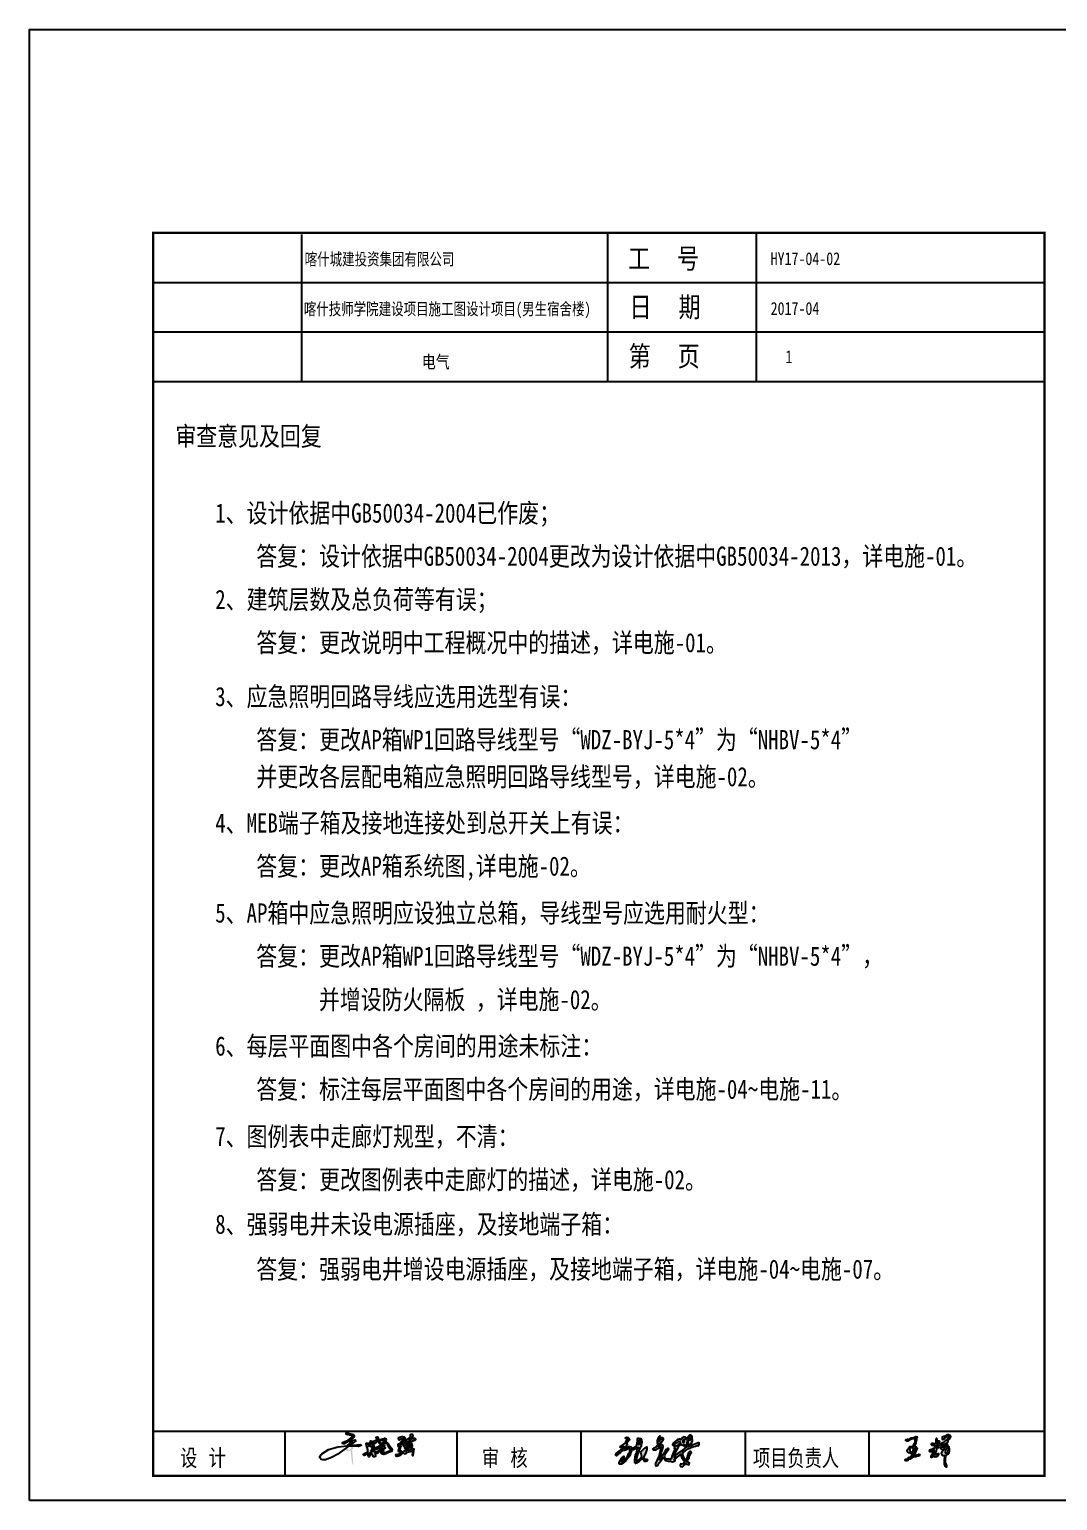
# Model space of a CAD drawing. Extents: x 552102 to 973302, y -80747 to 40012826.
# Drawn here: x 923858 to 948300, y 140340 to 175304 of the extents above; entities that cross this region are included whole.
import ezdxf

# ---------------------------------------------------------------- set-up
doc = ezdxf.new("R2010")
doc.units = 0
doc.header["$LTSCALE"] = 1000
doc.header["$MEASUREMENT"] = 0
for name, color, linetype in [('PUB_TITLE', 7, 'Continuous'), ('SIG_TEXT', 7, 'Continuous'), ('TK', 126, 'Continuous')]:
    doc.layers.add(name, color=color, linetype=linetype)
doc.styles.add('-宋体', font='', dxfattribs={"width": 0.8})
doc.styles.add('宋体-TK', font='', dxfattribs={"width": 0.8})
doc.styles.get('-宋体').set_extended_font_data('SimSun')
doc.styles.get('宋体-TK').set_extended_font_data('SimSun')

msp = doc.modelspace()

# ---------------------------------------------------------------- hatches: boundary and pattern name
h = msp.add_hatch(color=6)
h.paths.add_polyline_path([(931532, 141531), (931527, 141532), (931532, 141564), (931541, 141563), (931553, 141575), (931555, 141590), (931535, 141617), (931510, 141620), (931501, 141613), (931495, 141585), (931500, 141583), (931497, 141560), (931467, 141550), (931415, 141557), (931415, 141562), (931392, 141566), (931377, 141557), (931373, 141546), (931385, 141529), (931432, 141512), (931459, 141511), (931470, 141531), (931501, 141523), (931496, 141489), (931524, 141256), (931550, 141175), (931557, 141215)])
h.paths.add_polyline_path([(931439, 141627), (931602, 141637), (931684, 141626), (931741, 141648), (931744, 141656), (931727, 141670), (931471, 141649), (931474, 141658), (931616, 141761), (931600, 141782), (931471, 141765), (931472, 141776), (931576, 141856), (931580, 141884), (931560, 141912), (931436, 141939), (931412, 141958), (931396, 141960), (931395, 141951), (931390, 141952), (931385, 141915), (931394, 141913), (931392, 141908), (931426, 141903), (931427, 141908), (931470, 141901), (931470, 141897), (931539, 141877), (931536, 141858), (931432, 141777), (931314, 141732), (931302, 141718), (931304, 141700), (931323, 141692), (931337, 141689), (931439, 141743), (931475, 141738), (931526, 141753), (931534, 141747), (931412, 141645), (931194, 141618), (931136, 141603), (930967, 141551), (930807, 141450), (930790, 141432), (930765, 141398), (930762, 141361), (930790, 141313), (930830, 141307), (930896, 141310), (931036, 141360), (931190, 141445)])
h.paths.add_polyline_path([(931222, 141504), (931168, 141464), (931135, 141440), (931124, 141436), (931104, 141425), (931097, 141420), (931077, 141409), (931066, 141401), (931030, 141387), (930983, 141370), (930953, 141360), (930923, 141350), (930902, 141343), (930843, 141337), (930799, 141339), (930796, 141349), (930796, 141379), (930802, 141387), (930836, 141425), (930879, 141459), (930916, 141481), (930933, 141493), (930944, 141496), (930971, 141512), (930980, 141516), (931012, 141534), (931023, 141538), (931064, 141551), (931084, 141558), (931138, 141568), (931204, 141583), (931264, 141599), (931314, 141605), (931379, 141615), (931369, 141607), (931363, 141598), (931341, 141582), (931330, 141579), (931319, 141571), (931270, 141535), (931259, 141533)], flags=16)
h.paths.add_polyline_path([(932062, 141538), (932035, 141683), (932010, 141744), (932003, 141754), (931972, 141760), (931924, 141667), (931916, 141660), (931901, 141703), (931872, 141706), (931865, 141678), (931903, 141547), (931900, 141495), (931794, 141444), (931793, 141441), (931802, 141424), (931819, 141411), (931899, 141457), (931913, 141456), (931912, 141418), (931922, 141382), (931945, 141378), (931949, 141410), (931933, 141461), (931966, 141476), (931980, 141474), (932038, 141383), (932061, 141381), (932082, 141388), (932086, 141415)])
h.paths.add_polyline_path([(931941, 141538), (931923, 141583), (931925, 141599), (931930, 141597), (931936, 141611), (931965, 141606), (931972, 141591), (931969, 141569), (931973, 141567), (931972, 141553), (931960, 141536)], flags=0)
h.paths.add_polyline_path([(931979, 141503), (931981, 141517), (931986, 141516), (931988, 141531), (931992, 141530), (931994, 141540), (931999, 141539), (932006, 141591), (931995, 141611), (931964, 141631), (931945, 141633), (931944, 141629), (931925, 141632), (931927, 141641), (931931, 141641), (931966, 141679), (931971, 141711), (931976, 141711), (931982, 141725), (931988, 141724), (932031, 141559), (932032, 141534), (932037, 141534), (932032, 141504), (932009, 141508), (931995, 141506), (931987, 141498), (931983, 141498), (931983, 141502)], flags=16)
h.paths.add_polyline_path([(932314, 141603), (932291, 141626), (932284, 141627), (932286, 141644), (932290, 141644), (932303, 141662), (932309, 141700), (932313, 141699), (932317, 141726), (932327, 141726), (932332, 141730), (932336, 141755), (932332, 141759), (932312, 141762), (932303, 141759), (932292, 141752), (932286, 141743), (932270, 141730), (932245, 141700), (932239, 141691), (932229, 141692), (932230, 141697), (932214, 141714), (932184, 141742), (932173, 141759), (932173, 141763), (932185, 141761), (932210, 141768), (932249, 141771), (932285, 141776), (932321, 141780), (932335, 141786), (932337, 141798), (932334, 141808), (932331, 141817), (932306, 141821), (932286, 141809), (932271, 141806), (932252, 141805), (932227, 141799), (932201, 141793), (932177, 141787), (932175, 141783), (932156, 141786), (932152, 141790), (932156, 141814), (932140, 141846), (932122, 141849), (932122, 141853), (932108, 141855), (932103, 141851), (932101, 141843), (932104, 141832), (932108, 141820), (932115, 141806), (932128, 141794), (932126, 141780), (932119, 141781), (932096, 141775), (932056, 141761), (932043, 141745), (932041, 141731), (932044, 141721), (932056, 141707), (932080, 141694), (932096, 141701), (932105, 141737), (932131, 141746), (932131, 141750), (932141, 141749), (932141, 141744), (932158, 141724), (932165, 141716), (932189, 141688), (932210, 141681), (932209, 141672), (932203, 141673), (932193, 141661), (932180, 141646), (932164, 141635), (932146, 141622), (932120, 141609), (932101, 141607), (932084, 141595), (932081, 141586), (932085, 141574), (932095, 141558), (932111, 141553), (932123, 141559), (932134, 141571), (932146, 141585), (932161, 141592), (932185, 141598), (932218, 141603), (932219, 141606), (932235, 141604), (932234, 141594), (932231, 141595), (932223, 141587), (932181, 141555), (932174, 141545), (932137, 141517), (932107, 141499), (932102, 141491), (932099, 141474), (932107, 141468), (932127, 141461), (932140, 141464), (932147, 141471), (932155, 141481), (932158, 141499), (932169, 141503), (932195, 141524), (932221, 141548), (932234, 141562), (932247, 141577), (932256, 141577), (932257, 141582), (932266, 141580), (932264, 141568), (932260, 141567), (932253, 141554), (932245, 141535), (932239, 141522), (932232, 141509), (932223, 141492), (932221, 141477), (932227, 141456), (932244, 141443), (932282, 141437), (932334, 141453), (932396, 141479), (932438, 141496), (932471, 141510), (932478, 141559), (932475, 141564), (932471, 141572), (932467, 141585), (932422, 141638), (932418, 141650), (932393, 141683), (932391, 141692), (932374, 141715), (932359, 141716), (932362, 141698), (932375, 141662), (932394, 141625), (932418, 141583), (932441, 141550), (932439, 141531), (932435, 141531), (932429, 141529), (932419, 141524), (932404, 141518), (932372, 141508), (932337, 141493), (932295, 141480), (932271, 141479), (932268, 141475), (932258, 141476), (932253, 141483), (932256, 141499), (932266, 141509), (932286, 141578), (932310, 141575), (932316, 141592), (932312, 141594)])
h.paths.add_polyline_path([(932241, 141627), (932223, 141621), (932209, 141624), (932210, 141627), (932207, 141630), (932208, 141636), (932202, 141638), (932204, 141642), (932208, 141641), (932209, 141645), (932215, 141649), (932216, 141654), (932220, 141657), (932234, 141667), (932252, 141680), (932260, 141682), (932275, 141695), (932288, 141693), (932286, 141685), (932282, 141684), (932280, 141671), (932275, 141670), (932247, 141649)], flags=16)
h.paths.add_polyline_path([(932680, 141587), (932689, 141616), (932692, 141634), (932681, 141660), (932677, 141663), (932678, 141673), (932686, 141675), (932728, 141720), (932748, 141754), (932765, 141773), (932789, 141799), (932795, 141808), (932797, 141821), (932777, 141847), (932733, 141854), (932714, 141853), (932685, 141847), (932673, 141843), (932659, 141841), (932649, 141838), (932639, 141834), (932634, 141831), (932627, 141827), (932625, 141812), (932629, 141802), (932633, 141796), (932636, 141787), (932647, 141785), (932666, 141792), (932686, 141798), (932706, 141806), (932721, 141808), (932731, 141811), (932746, 141813), (932748, 141817), (932752, 141816), (932753, 141814), (932756, 141808), (932746, 141800), (932738, 141786), (932726, 141772), (932715, 141760), (932703, 141748), (932691, 141729), (932673, 141708), (932661, 141691), (932651, 141683), (932636, 141680), (932619, 141669), (932615, 141640), (932627, 141629), (932636, 141628), (932644, 141631), (932658, 141638), (932660, 141643), (932669, 141641), (932663, 141609), (932650, 141592), (932636, 141559), (932630, 141545), (932624, 141537), (932622, 141528), (932625, 141518), (932638, 141506), (932661, 141493), (932678, 141486), (932683, 141482), (932688, 141479), (932686, 141470), (932681, 141471), (932666, 141459), (932660, 141451), (932649, 141446), (932634, 141439), (932618, 141432), (932608, 141428), (932607, 141424), (932578, 141429), (932579, 141433), (932565, 141435), (932562, 141416), (932570, 141406), (932589, 141393), (932599, 141392), (932628, 141402), (932654, 141412), (932685, 141428), (932706, 141444), (932724, 141460), (932728, 141488), (932703, 141511), (932669, 141516), (932669, 141521), (932661, 141532), (932657, 141532), (932658, 141537), (932662, 141536)])
h.paths.add_polyline_path([(932951, 141519), (932965, 141521), (932968, 141523), (932975, 141523), (932959, 141426), (932965, 141423), (932964, 141415), (932967, 141411), (932970, 141407), (932974, 141408), (932977, 141411), (932980, 141412), (932994, 141508), (933000, 141511), (933007, 141558), (933002, 141561), (933002, 141564), (932973, 141569), (932971, 141568), (932963, 141565), (932953, 141561), (932935, 141555), (932924, 141549), (932915, 141547), (932907, 141545), (932900, 141540), (932892, 141537), (932888, 141533), (932868, 141536), (932867, 141541), (932866, 141543), (932868, 141552), (932874, 141578), (932879, 141581), (932884, 141600), (932896, 141603), (932911, 141605), (932921, 141608), (932924, 141611), (932926, 141608), (932929, 141604), (932933, 141598), (932941, 141595), (932940, 141591), (932948, 141591), (932952, 141595), (932957, 141599), (932960, 141600), (932962, 141620), (932958, 141620), (932964, 141670), (932960, 141680), (932955, 141685), (932949, 141688), (932947, 141692), (932924, 141695), (932922, 141692), (932911, 141694), (932909, 141698), (932905, 141700), (932906, 141704), (932903, 141705), (932904, 141717), (932907, 141717), (932909, 141722), (932914, 141721), (932915, 141731), (932919, 141730), (932930, 141734), (932941, 141743), (932951, 141750), (932963, 141753), (932967, 141758), (932977, 141761), (932992, 141768), (933012, 141775), (933025, 141778), (933033, 141787), (933037, 141794), (933042, 141793), (933043, 141801), (933036, 141805), (933030, 141809), (933025, 141815), (932999, 141816), (932990, 141812), (932975, 141809), (932963, 141805), (932945, 141799), (932934, 141795), (932919, 141794), (932917, 141789), (932891, 141793), (932893, 141804), (932899, 141806), (932910, 141817), (932922, 141821), (932933, 141830), (932944, 141837), (932955, 141845), (932966, 141853), (932972, 141856), (932977, 141887), (932973, 141891), (932969, 141902), (932960, 141908), (932935, 141911), (932926, 141909), (932921, 141905), (932916, 141901), (932909, 141900), (932909, 141891), (932912, 141880), (932916, 141879), (932913, 141862), (932909, 141861), (932904, 141853), (932892, 141841), (932875, 141824), (932863, 141810), (932851, 141803), (932836, 141790), (932830, 141782), (932820, 141778), (932803, 141766), (932797, 141758), (932782, 141751), (932762, 141744), (932755, 141740), (932751, 141726), (932748, 141725), (932746, 141716), (932760, 141713), (932762, 141709), (932775, 141707), (932789, 141709), (932801, 141715), (932824, 141734), (932832, 141733), (932843, 141742), (932853, 141746), (932866, 141753), (932885, 141758), (932901, 141763), (932902, 141767), (932914, 141765), (932913, 141751), (932908, 141751), (932903, 141747), (932886, 141740), (932870, 141729), (932845, 141717), (932818, 141702), (932803, 141690), (932790, 141687), (932779, 141683), (932764, 141685), (932753, 141683), (932741, 141685), (932736, 141680), (932735, 141666), (932739, 141659), (932745, 141650), (932762, 141642), (932768, 141631), (932770, 141616), (932773, 141608), (932777, 141591), (932779, 141581), (932783, 141577), (932789, 141570), (932807, 141563), (932822, 141562), (932836, 141564), (932841, 141567), (932844, 141566), (932842, 141551), (932841, 141550), (932832, 141531), (932821, 141527), (932808, 141525), (932793, 141523), (932782, 141519), (932771, 141516), (932761, 141512), (932757, 141509), (932749, 141503), (932745, 141501), (932743, 141491), (932746, 141488), (932745, 141477), (932755, 141470), (932763, 141464), (932775, 141460), (932776, 141458), (932791, 141454), (932796, 141458), (932805, 141456), (932816, 141461), (932823, 141477), (932831, 141491), (932836, 141492), (932850, 141494), (932865, 141497), (932877, 141501), (932891, 141503), (932906, 141505), (932915, 141508), (932926, 141512), (932942, 141515)])
h.paths.add_polyline_path([(932854, 141591), (932846, 141592), (932845, 141587), (932822, 141591), (932822, 141594), (932818, 141595), (932819, 141610), (932827, 141609), (932828, 141614), (932852, 141610), (932851, 141605), (932857, 141606)], flags=16)
h.paths.add_polyline_path([(932856, 141624), (932836, 141627), (932836, 141631), (932823, 141633), (932821, 141637), (932822, 141640), (932819, 141641), (932820, 141649), (932826, 141648), (932826, 141652), (932839, 141650), (932839, 141645), (932848, 141644), (932847, 141640), (932856, 141639), (932858, 141633), (932861, 141633), (932860, 141630), (932860, 141628), (932856, 141628)], flags=16)
h.paths.add_polyline_path([(932882, 141635), (932877, 141636), (932876, 141640), (932873, 141641), (932873, 141646), (932868, 141647), (932869, 141655), (932874, 141656), (932875, 141659), (932884, 141658), (932886, 141663), (932904, 141660), (932905, 141664), (932924, 141662), (932925, 141666), (932933, 141664), (932931, 141651), (932935, 141650), (932934, 141642), (932930, 141642), (932929, 141638), (932924, 141638), (932923, 141634), (932881, 141639)], flags=16)
h.paths.add_polyline_path([(932837, 141671), (932828, 141672), (932826, 141667), (932817, 141669), (932816, 141664), (932812, 141665), (932811, 141660), (932807, 141661), (932805, 141656), (932797, 141657), (932795, 141652), (932787, 141653), (932787, 141658), (932792, 141658), (932794, 141667), (932803, 141666), (932803, 141670), (932809, 141670), (932809, 141675), (932814, 141674), (932815, 141678), (932819, 141678), (932820, 141682), (932829, 141681), (932830, 141685), (932840, 141684), (932841, 141688), (932845, 141688), (932845, 141692), (932857, 141692), (932856, 141695), (932866, 141695), (932868, 141699), (932879, 141696), (932879, 141692), (932889, 141691), (932887, 141687), (932879, 141689), (932877, 141685), (932868, 141685), (932867, 141681), (932858, 141682), (932857, 141678), (932848, 141679), (932847, 141674), (932838, 141675)], flags=16)
at = {"layer": 'SIG_TEXT', "lineweight": 25}
h = msp.add_hatch(color=1, dxfattribs=at)
h.paths.add_polyline_path([(938126, 141577), (938135, 141568), (938135, 141556), (938133, 141526), (938128, 141499), (938105, 141469), (938093, 141428), (938075, 141395), (938057, 141375), (938013, 141323), (937980, 141279), (937938, 141250), (937927, 141266), (937940, 141294), (937972, 141347), (937995, 141385), (937988, 141395), (937977, 141388), (937955, 141375), (937937, 141351), (937916, 141318), (937899, 141290), (937885, 141260), (937877, 141235), (937879, 141213), (937887, 141203), (937912, 141202), (937936, 141203), (937969, 141228), (937999, 141243), (938028, 141276), (938053, 141318), (938074, 141338), (938100, 141365), (938123, 141398), (938139, 141439), (938156, 141481), (938171, 141518), (938169, 141585), (938161, 141617), (938135, 141628), (938107, 141622), (938086, 141607), (938051, 141593), (938014, 141576), (938006, 141581), (938014, 141594), (938028, 141615), (938052, 141642), (938068, 141663), (938068, 141679), (938051, 141681), (938051, 141690), (938061, 141709), (938078, 141731), (938090, 141743), (938114, 141775), (938124, 141799), (938108, 141821), (938089, 141837), (938061, 141844), (938037, 141839), (938031, 141819), (938043, 141805), (938055, 141804), (938067, 141803), (938077, 141797), (938080, 141786), (938070, 141777), (938061, 141772), (938052, 141764), (938035, 141735), (938012, 141704), (937986, 141681), (937930, 141643), (937908, 141637), (937901, 141616), (937910, 141600), (937935, 141598), (937961, 141613), (937981, 141621), (937991, 141619), (937972, 141602), (937950, 141565), (937916, 141551), (937888, 141523), (937845, 141493), (937810, 141460), (937791, 141439), (937796, 141417), (937815, 141405), (937822, 141418), (937845, 141425), (937863, 141447), (937904, 141478), (937945, 141513), (937978, 141530), (938004, 141534), (938043, 141548), (938082, 141568), (938108, 141577)])
h.paths.add_polyline_path([(938334, 141598), (938325, 141586), (938308, 141553), (938294, 141492), (938266, 141429), (938255, 141369), (938250, 141305), (938254, 141243), (938265, 141221), (938305, 141238), (938351, 141267), (938406, 141328), (938424, 141347), (938433, 141344), (938448, 141318), (938478, 141272), (938511, 141267), (938539, 141279), (938550, 141313), (938539, 141326), (938505, 141316), (938472, 141338), (938466, 141389), (938503, 141457), (938537, 141555), (938534, 141615), (938483, 141589), (938445, 141554), (938390, 141502), (938398, 141451), (938417, 141388), (938360, 141326), (938320, 141288), (938294, 141266), (938288, 141292), (938290, 141339), (938309, 141408), (938338, 141496), (938355, 141553), (938379, 141593), (938402, 141629), (938403, 141650), (938392, 141669), (938405, 141677), (938416, 141733), (938408, 141787), (938395, 141816), (938369, 141819), (938345, 141826), (938325, 141822), (938315, 141806), (938312, 141764), (938304, 141705), (938292, 141636), (938188, 141572), (938188, 141556), (938216, 141544), (938246, 141565), (938285, 141590), (938299, 141581), (938315, 141594)])
h.paths.add_polyline_path([(938352, 141675), (938338, 141678), (938337, 141710), (938350, 141763), (938358, 141794), (938369, 141801), (938375, 141791), (938370, 141774), (938375, 141762), (938382, 141741), (938371, 141715)], flags=16)
h = msp.add_hatch(color=1, dxfattribs=at)
h.paths.add_polyline_path([(939615, 141833), (939610, 141872), (939586, 141888), (939554, 141901), (939517, 141863), (939502, 141828), (939476, 141821), (939465, 141799), (939465, 141819), (939452, 141844), (939438, 141851), (939409, 141852), (939386, 141837), (939367, 141813), (939347, 141782), (939328, 141803), (939298, 141803), (939264, 141789), (939206, 141743), (939162, 141703), (939149, 141663), (939172, 141638), (939196, 141643), (939197, 141671), (939220, 141701), (939271, 141730), (939300, 141755), (939322, 141746), (939332, 141720), (939294, 141681), (939249, 141644), (939195, 141613), (939187, 141577), (939213, 141575), (939209, 141557), (939160, 141473), (939134, 141410), (939111, 141329), (939100, 141317), (939087, 141322), (939074, 141323), (939062, 141321), (939014, 141328), (938971, 141357), (938954, 141391), (938963, 141418), (938980, 141460), (939012, 141496), (939044, 141534), (939056, 141558), (939052, 141580), (939026, 141579), (938997, 141550), (938958, 141493), (938921, 141437), (938905, 141427), (938895, 141394), (938869, 141350), (938839, 141315), (938836, 141342), (938852, 141371), (938870, 141425), (938883, 141489), (938905, 141554), (938920, 141616), (938917, 141658), (938890, 141672), (938837, 141641), (938816, 141621), (938811, 141644), (938840, 141681), (938884, 141731), (938928, 141798), (938934, 141817), (938918, 141831), (938893, 141831), (938868, 141795), (938840, 141756), (938826, 141734), (938828, 141770), (938852, 141815), (938855, 141836), (938864, 141850), (938863, 141863), (938843, 141876), (938810, 141849), (938783, 141767), (938783, 141707), (938800, 141688), (938820, 141688), (938783, 141646), (938746, 141601), (938702, 141585), (938679, 141570), (938690, 141544), (938755, 141544), (938798, 141579), (938862, 141604), (938882, 141618), (938862, 141549), (938847, 141488), (938826, 141409), (938783, 141305), (938744, 141220), (938745, 141175), (938759, 141167), (938794, 141174), (938827, 141235), (938881, 141304), (938914, 141359), (938954, 141321), (938980, 141293), (939042, 141279), (939101, 141273), (939143, 141260), (939171, 141267), (939190, 141276), (939206, 141297), (939189, 141309), (939247, 141363), (939294, 141402), (939319, 141435), (939334, 141443), (939356, 141375), (939377, 141344), (939406, 141302), (939428, 141252), (939399, 141213), (939363, 141202), (939348, 141214), (939333, 141207), (939328, 141184), (939339, 141149), (939383, 141139), (939428, 141188), (939458, 141225), (939492, 141209), (939532, 141193), (939538, 141217), (939548, 141234), (939527, 141252), (939505, 141249), (939478, 141270), (939539, 141357), (939548, 141405), (939581, 141457), (939594, 141475), (939582, 141504), (939554, 141504), (939521, 141457), (939495, 141371), (939467, 141311), (939454, 141293), (939433, 141338), (939403, 141393), (939389, 141458), (939409, 141502), (939443, 141526), (939515, 141570), (939577, 141590), (939633, 141614), (939691, 141634), (939729, 141649), (939758, 141642), (939783, 141683), (939778, 141711), (939752, 141711), (939719, 141693), (939634, 141664), (939566, 141635), (939518, 141615), (939545, 141684), (939569, 141674), (939584, 141683), (939609, 141722), (939620, 141759)])
h.paths.add_polyline_path([(939574, 141783), (939565, 141773), (939551, 141782), (939523, 141785), (939517, 141754), (939516, 141720), (939498, 141686), (939474, 141666), (939490, 141635), (939469, 141611), (939441, 141579), (939390, 141540), (939331, 141501), (939263, 141449), (939219, 141410), (939185, 141366), (939184, 141415), (939193, 141442), (939214, 141492), (939238, 141541), (939275, 141593), (939290, 141634), (939355, 141684), (939355, 141672), (939369, 141659), (939388, 141648), (939411, 141662), (939433, 141668), (939418, 141641), (939437, 141626), (939467, 141645), (939476, 141674), (939486, 141721), (939506, 141775), (939528, 141818), (939543, 141832), (939576, 141851), (939586, 141833), (939575, 141806)], flags=16)
h.paths.add_polyline_path([(939430, 141771), (939420, 141736), (939393, 141719), (939390, 141758), (939410, 141799), (939426, 141788)], flags=16)
at = {"layer": 'TK', "lineweight": 25}
h = msp.add_hatch(color=1, dxfattribs=at)
h.paths.add_polyline_path([(944700, 141788), (944731, 141799), (944745, 141791), (944817, 141831), (944877, 141839), (944902, 141847), (944929, 141865), (944962, 141852), (944945, 141819), (944944, 141774), (944937, 141756), (944933, 141716), (944908, 141653), (944910, 141628), (944928, 141626), (944966, 141589), (944933, 141515), (944905, 141452), (944868, 141405), (944884, 141406), (944920, 141422), (944951, 141425), (944981, 141430), (945003, 141443), (945024, 141434), (945006, 141401), (944983, 141395), (944949, 141388), (944924, 141380), (944921, 141387), (944876, 141372), (944854, 141365), (944832, 141345), (944812, 141338), (944800, 141327), (944760, 141313), (944737, 141294), (944714, 141283), (944694, 141283), (944680, 141292), (944673, 141307), (944686, 141323), (944725, 141336), (944755, 141361), (944773, 141369), (944801, 141382), (944812, 141390), (944829, 141409), (944860, 141443), (944865, 141449), (944851, 141452), (944828, 141452), (944804, 141458), (944767, 141475), (944738, 141494), (944728, 141519), (944728, 141535), (944778, 141620), (944789, 141626), (944841, 141622), (944858, 141626), (944881, 141625), (944878, 141660), (944895, 141693), (944911, 141725), (944914, 141749), (944914, 141774), (944909, 141809), (944907, 141821), (944883, 141809), (944841, 141804), (944798, 141781), (944764, 141765), (944744, 141754), (944723, 141754), (944688, 141775)])
h.paths.add_polyline_path([(944876, 141594), (944852, 141590), (944806, 141593), (944792, 141583), (944782, 141560), (944785, 141544), (944784, 141520), (944808, 141496), (944839, 141490), (944856, 141487), (944861, 141510), (944866, 141536), (944874, 141572)], flags=16)
h.paths.add_polyline_path([(944906, 141597), (944918, 141596), (944928, 141590), (944930, 141580), (944931, 141565), (944923, 141555), (944916, 141538), (944911, 141522), (944908, 141498), (944902, 141487), (944889, 141493), (944890, 141523), (944898, 141552), (944905, 141581)], flags=16)
at = {"layer": 'TK'}
h = msp.add_hatch(color=1, dxfattribs=at)
h.paths.add_polyline_path([(945685, 141616), (945699, 141594), (945699, 141556), (945689, 141512), (945667, 141469), (945647, 141469), (945637, 141494), (945644, 141537), (945659, 141570), (945669, 141598)], flags=16)
h.paths.add_polyline_path([(945570, 141791), (945610, 141812), (945645, 141840), (945662, 141854), (945701, 141861), (945718, 141861), (945708, 141832), (945681, 141799), (945658, 141778), (945630, 141756), (945615, 141742), (945569, 141716), (945552, 141709), (945524, 141691), (945504, 141674), (945518, 141652), (945537, 141652), (945571, 141676), (945562, 141670), (945551, 141649), (945547, 141641), (945535, 141623), (945524, 141609), (945516, 141587), (945524, 141573), (945548, 141554), (945577, 141562), (945595, 141572), (945612, 141572), (945596, 141545), (945583, 141533), (945568, 141516), (945550, 141498), (945540, 141479), (945531, 141465), (945546, 141440), (945546, 141424), (945579, 141413), (945613, 141413), (945605, 141284), (945605, 141247), (945605, 141200), (945617, 141166), (945617, 141156), (945643, 141145), (945666, 141145), (945666, 141173), (945659, 141193), (945636, 141232), (945636, 141260), (945636, 141290), (945636, 141332), (945646, 141387), (945646, 141418), (945679, 141435), (945706, 141447), (945722, 141468), (945734, 141524), (945734, 141570), (945722, 141620), (945703, 141630), (945695, 141654), (945684, 141673), (945661, 141682), (945640, 141652), (945632, 141626), (945617, 141609), (945564, 141609), (945564, 141620), (945578, 141641), (945600, 141653), (945608, 141678), (945666, 141709), (945686, 141709), (945702, 141741), (945695, 141756), (945686, 141756), (945696, 141772), (945737, 141809), (945750, 141826), (945764, 141860), (945753, 141876), (945708, 141900), (945683, 141900), (945640, 141878), (945601, 141864), (945575, 141856), (945554, 141846), (945554, 141837), (945554, 141814), (945554, 141800)])
h.paths.add_polyline_path([(945416, 141816), (945402, 141789), (945402, 141747), (945402, 141697), (945402, 141691), (945376, 141691), (945340, 141698), (945330, 141698), (945310, 141698), (945298, 141676), (945312, 141659), (945354, 141659), (945384, 141650), (945395, 141639), (945395, 141627), (945376, 141620), (945376, 141600), (945384, 141594), (945342, 141573), (945327, 141566), (945310, 141552), (945296, 141543), (945281, 141543), (945254, 141535), (945246, 141524), (945257, 141508), (945300, 141508), (945321, 141518), (945340, 141535), (945359, 141545), (945359, 141514), (945344, 141502), (945335, 141485), (945325, 141465), (945308, 141422), (945295, 141411), (945286, 141389), (945286, 141371), (945309, 141371), (945328, 141380), (945343, 141404), (945343, 141420), (945350, 141439), (945350, 141454), (945356, 141476), (945364, 141498), (945374, 141505), (945374, 141496), (945374, 141481), (945361, 141470), (945361, 141452), (945351, 141427), (945351, 141420), (945351, 141406), (945366, 141391), (945392, 141381), (945413, 141388), (945423, 141388), (945438, 141388), (945460, 141400), (945470, 141416), (945474, 141433), (945474, 141451), (945468, 141451), (945454, 141451), (945438, 141444), (945429, 141433), (945403, 141426), (945390, 141426), (945385, 141433), (945385, 141446), (945395, 141463), (945402, 141476), (945413, 141507), (945420, 141532), (945430, 141562), (945430, 141579), (945454, 141591), (945480, 141605), (945480, 141631), (945468, 141635), (945456, 141635), (945439, 141627), (945421, 141614), (945415, 141614), (945420, 141632), (945425, 141639), (945436, 141651), (945448, 141663), (945457, 141676), (945468, 141690), (945486, 141709), (945500, 141730), (945496, 141751), (945492, 141751), (945476, 141751), (945463, 141751), (945454, 141737), (945449, 141728), (945441, 141708), (945430, 141697), (945424, 141697), (945424, 141715), (945431, 141738), (945431, 141751), (945436, 141772), (945436, 141785), (945436, 141803), (945429, 141817), (945423, 141817)])

# ---------------------------------------------------------------- linework, layer by layer
at = {"color": 1}
for points in [[(931409, 141961), (931436, 141939), (931560, 141912), (931580, 141884), (931576, 141856), (931472, 141776), (931471, 141765), (931600, 141782), (931616, 141761), (931474, 141658), (931471, 141649), (931727, 141670), (931744, 141656), (931741, 141648), (931684, 141626), (931602, 141637), (931439, 141627), (931190, 141445), (931036, 141360), (930896, 141310), (930830, 141307), (930790, 141313), (930762, 141361), (930765, 141398), (930790, 141432), (930807, 141450), (930967, 141551), (931136, 141603), (931194, 141618), (931412, 141645), (931534, 141747), (931526, 141753), (931475, 141738), (931439, 141743), (931337, 141689), (931323, 141692), (931304, 141700), (931302, 141718), (931314, 141732), (931432, 141777), (931536, 141858), (931539, 141877), (931470, 141897), (931470, 141901), (931427, 141908), (931426, 141903), (931392, 141908), (931394, 141913), (931385, 141915), (931390, 141952), (931395, 141951), (931396, 141960), (931412, 141958)], [(931794, 141444), (931900, 141495), (931903, 141547), (931865, 141678), (931872, 141706), (931901, 141703), (931916, 141660), (931924, 141667), (931972, 141760), (932003, 141754), (932010, 141744), (932035, 141683), (932062, 141538), (932086, 141415), (932082, 141388), (932061, 141381), (932038, 141383), (931980, 141474), (931966, 141476), (931933, 141461), (931949, 141410), (931945, 141378), (931922, 141382), (931912, 141418), (931913, 141456), (931899, 141457), (931819, 141411), (931802, 141424), (931793, 141441), (931794, 141444)], [(931944, 141629), (931925, 141632), (931927, 141641), (931931, 141641), (931966, 141679), (931971, 141711), (931976, 141711), (931982, 141725), (931988, 141724), (932031, 141559), (932032, 141534), (932037, 141534), (932032, 141504), (932009, 141508), (931995, 141506), (931987, 141498), (931983, 141498), (931983, 141502), (931979, 141503), (931981, 141517), (931986, 141516), (931988, 141531), (931992, 141530), (931994, 141540), (931999, 141539), (932006, 141591), (931995, 141611), (931964, 141631), (931945, 141633), (931944, 141629)], [(932108, 141855), (932122, 141853), (932122, 141849), (932140, 141846), (932156, 141814), (932152, 141790), (932156, 141786), (932175, 141783), (932177, 141787), (932201, 141793), (932227, 141799), (932252, 141805), (932271, 141806), (932286, 141809), (932306, 141821), (932331, 141817), (932334, 141808), (932337, 141798), (932335, 141786), (932321, 141780), (932285, 141776), (932249, 141771), (932210, 141768), (932185, 141761), (932173, 141763), (932173, 141759), (932184, 141742), (932214, 141714), (932230, 141697), (932229, 141692), (932239, 141691), (932245, 141700), (932270, 141730), (932286, 141743), (932292, 141752), (932303, 141759), (932312, 141762), (932332, 141759), (932336, 141755), (932332, 141730), (932327, 141726), (932317, 141726), (932313, 141699), (932309, 141700), (932303, 141662), (932290, 141644), (932286, 141644), (932284, 141627), (932291, 141626), (932314, 141603), (932312, 141594), (932316, 141592), (932310, 141575), (932286, 141578), (932266, 141509), (932256, 141499), (932253, 141483), (932258, 141476), (932268, 141475), (932271, 141479), (932295, 141480), (932337, 141493), (932372, 141508), (932404, 141518), (932419, 141524), (932429, 141529), (932435, 141531), (932439, 141531), (932441, 141550), (932418, 141583), (932394, 141625), (932375, 141662), (932362, 141698), (932359, 141716), (932374, 141715), (932391, 141692), (932393, 141683), (932418, 141650), (932422, 141638), (932467, 141585), (932471, 141572), (932475, 141564), (932478, 141559), (932471, 141510), (932438, 141496), (932396, 141479), (932334, 141453), (932282, 141437), (932244, 141443), (932227, 141456), (932221, 141477), (932223, 141492), (932232, 141509), (932239, 141522), (932245, 141535), (932253, 141554), (932260, 141567), (932264, 141568), (932266, 141580), (932257, 141582), (932256, 141577), (932247, 141577), (932234, 141562), (932221, 141548), (932195, 141524), (932169, 141503), (932158, 141499), (932155, 141481), (932147, 141471), (932140, 141464), (932127, 141461), (932107, 141468), (932099, 141474), (932102, 141491), (932107, 141499), (932137, 141517), (932174, 141545), (932181, 141555), (932223, 141587), (932231, 141595), (932234, 141594), (932235, 141604), (932219, 141606), (932218, 141603), (932185, 141598), (932161, 141592), (932146, 141585), (932134, 141571), (932123, 141559), (932111, 141553), (932095, 141558), (932085, 141574), (932081, 141586), (932084, 141595), (932101, 141607), (932120, 141609), (932146, 141622), (932164, 141635), (932180, 141646), (932193, 141661), (932203, 141673), (932209, 141672), (932210, 141681), (932189, 141688), (932165, 141716), (932158, 141724), (932141, 141744), (932141, 141749), (932131, 141750), (932131, 141746), (932105, 141737), (932096, 141701), (932080, 141694), (932056, 141707), (932044, 141721), (932041, 141731), (932043, 141745), (932056, 141761), (932096, 141775), (932119, 141781), (932126, 141780), (932128, 141794), (932115, 141806), (932108, 141820), (932104, 141832), (932101, 141843), (932103, 141851), (932108, 141855)], [(932209, 141624), (932223, 141621), (932241, 141627), (932247, 141649), (932275, 141670), (932280, 141671), (932282, 141684), (932286, 141685), (932288, 141693), (932275, 141695), (932260, 141682), (932252, 141680), (932234, 141667), (932220, 141657), (932216, 141654), (932215, 141649), (932209, 141645), (932208, 141641), (932204, 141642), (932202, 141638), (932208, 141636), (932207, 141630), (932210, 141627), (932209, 141624)], [(932636, 141787), (932647, 141785), (932666, 141792), (932686, 141798), (932706, 141806), (932721, 141808), (932731, 141811), (932746, 141813), (932748, 141817), (932752, 141816), (932753, 141814), (932756, 141808), (932746, 141800), (932738, 141786), (932726, 141772), (932715, 141760), (932703, 141748), (932691, 141729), (932673, 141708), (932661, 141691), (932651, 141683), (932636, 141680), (932619, 141669), (932615, 141640), (932627, 141629), (932636, 141628), (932644, 141631), (932658, 141638), (932660, 141643), (932669, 141641), (932663, 141609), (932650, 141592), (932636, 141559), (932630, 141545), (932624, 141537), (932622, 141528), (932625, 141518), (932638, 141506), (932661, 141493), (932678, 141486), (932683, 141482), (932688, 141479), (932686, 141470), (932681, 141471), (932666, 141459), (932660, 141451), (932649, 141446), (932634, 141439), (932618, 141432), (932608, 141428), (932607, 141424), (932578, 141429), (932579, 141433), (932565, 141435), (932562, 141416), (932570, 141406), (932589, 141393), (932599, 141392), (932628, 141402), (932654, 141412), (932685, 141428), (932706, 141444), (932724, 141460), (932728, 141488), (932703, 141511), (932669, 141516), (932669, 141521), (932661, 141532), (932657, 141532), (932658, 141537), (932662, 141536), (932680, 141587), (932689, 141616), (932692, 141634), (932681, 141660), (932677, 141663), (932678, 141673), (932686, 141675), (932728, 141720), (932748, 141754), (932765, 141773), (932789, 141799), (932795, 141808), (932797, 141821), (932777, 141847), (932733, 141854), (932714, 141853), (932685, 141847), (932673, 141843), (932659, 141841), (932649, 141838), (932639, 141834), (932634, 141831), (932627, 141827), (932625, 141812), (932629, 141802), (932633, 141796), (932636, 141787)], [(932909, 141891), (932912, 141880), (932916, 141879), (932913, 141862), (932909, 141861), (932904, 141853), (932892, 141841), (932875, 141824), (932863, 141810), (932851, 141803), (932836, 141790), (932830, 141782), (932820, 141778), (932803, 141766), (932797, 141758), (932782, 141751), (932762, 141744), (932755, 141740), (932751, 141726), (932748, 141725), (932746, 141716), (932760, 141713), (932762, 141709), (932775, 141707), (932789, 141709), (932801, 141715), (932824, 141734), (932832, 141733), (932843, 141742), (932853, 141746), (932866, 141753), (932885, 141758), (932901, 141763), (932902, 141767), (932914, 141765), (932913, 141751), (932908, 141751), (932903, 141747), (932886, 141740), (932870, 141729), (932845, 141717), (932818, 141702), (932803, 141690), (932790, 141687), (932779, 141683), (932764, 141685), (932753, 141683), (932741, 141685), (932736, 141680), (932735, 141666), (932739, 141659), (932745, 141650), (932762, 141642), (932768, 141631), (932770, 141616), (932773, 141608), (932777, 141591), (932779, 141581), (932783, 141577), (932789, 141570), (932807, 141563), (932822, 141562), (932836, 141564), (932841, 141567), (932844, 141566), (932842, 141551), (932841, 141550), (932832, 141531), (932821, 141527), (932808, 141525), (932793, 141523), (932782, 141519), (932771, 141516), (932761, 141512), (932757, 141509), (932749, 141503), (932745, 141501), (932743, 141491), (932746, 141488), (932745, 141477), (932755, 141470), (932763, 141464), (932775, 141460), (932776, 141458), (932791, 141454), (932796, 141458), (932805, 141456), (932816, 141461), (932823, 141479), (932823, 141477), (932831, 141491), (932836, 141492), (932850, 141494), (932865, 141497), (932877, 141501), (932891, 141503), (932906, 141505), (932915, 141508), (932926, 141512), (932942, 141515), (932951, 141519), (932965, 141521), (932968, 141523), (932975, 141523), (932959, 141426), (932965, 141423), (932964, 141415), (932967, 141411), (932970, 141407), (932974, 141408), (932977, 141411), (932980, 141412), (932994, 141508), (933000, 141511), (933007, 141558), (933002, 141561), (933002, 141564), (932973, 141569), (932971, 141568), (932963, 141565), (932953, 141561), (932935, 141555), (932924, 141549), (932915, 141547), (932907, 141545), (932900, 141540), (932892, 141537), (932888, 141533), (932868, 141536), (932867, 141541), (932866, 141543), (932868, 141552), (932874, 141578), (932879, 141581), (932884, 141600), (932896, 141603), (932911, 141605), (932921, 141608), (932924, 141611), (932926, 141608), (932929, 141604), (932933, 141598), (932941, 141595), (932940, 141591), (932948, 141591), (932952, 141595), (932957, 141599), (932960, 141600), (932962, 141620), (932958, 141620), (932964, 141670), (932960, 141680), (932955, 141685), (932949, 141688), (932947, 141692), (932924, 141695), (932922, 141692), (932911, 141694), (932909, 141698), (932905, 141700), (932906, 141704), (932903, 141705), (932904, 141717), (932907, 141717), (932909, 141722), (932914, 141721), (932915, 141731), (932919, 141730), (932930, 141734), (932941, 141743), (932951, 141750), (932963, 141753), (932967, 141758), (932977, 141761), (932992, 141768), (933012, 141775), (933025, 141778), (933033, 141787), (933037, 141794), (933042, 141793), (933043, 141801), (933036, 141805), (933030, 141809), (933025, 141815), (932999, 141816), (932990, 141812), (932975, 141809), (932963, 141805), (932945, 141799), (932934, 141795), (932919, 141794), (932917, 141789), (932891, 141793), (932893, 141804), (932899, 141806), (932910, 141817), (932922, 141821), (932933, 141830), (932944, 141837), (932955, 141845), (932966, 141853), (932972, 141856), (932977, 141887), (932973, 141891), (932969, 141902), (932960, 141908), (932935, 141911), (932926, 141909), (932921, 141905), (932916, 141901), (932909, 141900), (932909, 141891)], [(932787, 141658), (932787, 141653), (932795, 141652), (932797, 141657), (932805, 141656), (932807, 141661), (932811, 141660), (932812, 141665), (932816, 141664), (932817, 141669), (932826, 141667), (932828, 141672), (932837, 141671), (932838, 141675), (932847, 141674), (932848, 141679), (932857, 141678), (932858, 141682), (932867, 141681), (932868, 141685), (932877, 141685), (932879, 141689), (932887, 141687), (932889, 141691), (932879, 141692), (932879, 141696), (932868, 141699), (932866, 141695), (932856, 141695), (932857, 141692), (932845, 141692), (932845, 141688), (932841, 141688), (932840, 141684), (932830, 141685), (932829, 141681), (932820, 141682), (932819, 141678), (932815, 141678), (932814, 141674), (932809, 141675), (932809, 141670), (932803, 141670), (932803, 141666), (932794, 141667), (932792, 141658), (932787, 141658)], [(932819, 141610), (932818, 141595), (932822, 141594), (932822, 141591), (932845, 141587), (932846, 141592), (932854, 141591), (932857, 141606), (932851, 141605), (932852, 141610), (932828, 141614), (932827, 141609), (932819, 141610)], [(932856, 141629), (932856, 141624), (932836, 141627), (932836, 141631), (932823, 141633), (932821, 141637), (932821, 141637), (932822, 141640), (932819, 141641), (932820, 141649), (932826, 141648), (932826, 141652), (932839, 141650), (932839, 141645), (932848, 141644), (932847, 141640), (932856, 141639), (932858, 141633), (932861, 141633), (932860, 141630), (932860, 141628), (932856, 141628)], [(932869, 141655), (932868, 141647), (932873, 141646), (932873, 141641), (932876, 141640), (932877, 141636), (932882, 141635), (932881, 141639), (932923, 141634), (932924, 141638), (932929, 141638), (932930, 141642), (932934, 141642), (932935, 141650), (932931, 141651), (932933, 141664), (932925, 141666), (932924, 141662), (932905, 141664), (932904, 141660), (932886, 141663), (932884, 141658), (932875, 141659), (932874, 141656), (932870, 141655)]]:
    msp.add_lwpolyline(points, dxfattribs=at)
at = {"layer": 'PUB_TITLE'}
for p, q in [((930333, 166939), (930333, 170427)), ((937607, 166939), (937607, 170470)), ((941139, 166939), (941139, 170470)), ((926801, 169293), (947991, 169293)), ((926801, 168116), (947991, 168116)), ((926801, 166939), (947991, 166939)), ((926801, 141988), (947991, 141988)), ((929928, 141988), (929928, 140929)), ((934020, 141988), (934020, 140929)), ((936964, 141988), (936964, 140929)), ((940872, 141988), (940872, 140929)), ((943815, 141988), (943815, 140929)), ((926801, 140929), (945011, 140929)), ((926801, 140929), (947991, 140929))]:
    msp.add_line(p, q, dxfattribs=at)
msp.add_lwpolyline([(923858, 140340), (923858, 175304), (948580, 175304), (948580, 140340)], close=True, dxfattribs=at)
at = {"layer": 'SIG_TEXT', "color": 1, "lineweight": 25}
for points in [[(938043, 141805), (938031, 141819), (938037, 141839), (938061, 141844), (938089, 141837), (938108, 141821), (938124, 141799), (938114, 141775), (938090, 141743), (938078, 141731), (938061, 141709), (938051, 141690), (938051, 141681), (938068, 141679), (938068, 141663), (938052, 141642), (938028, 141615), (938014, 141594), (938006, 141581), (938014, 141576), (938051, 141593), (938086, 141607), (938107, 141622), (938135, 141628), (938161, 141617), (938169, 141585), (938171, 141518), (938156, 141481), (938139, 141439), (938123, 141398), (938100, 141365), (938074, 141338), (938053, 141318), (938028, 141276), (937999, 141243), (937969, 141228), (937936, 141203), (937912, 141202), (937887, 141203), (937879, 141213), (937877, 141235), (937885, 141260), (937899, 141290), (937916, 141318), (937937, 141351), (937955, 141375), (937977, 141388), (937988, 141395), (937995, 141385), (937972, 141347), (937940, 141294), (937927, 141266), (937938, 141250), (937980, 141279), (938013, 141323), (938057, 141375), (938075, 141395), (938093, 141428), (938105, 141469), (938128, 141499), (938133, 141526), (938135, 141556), (938135, 141568), (938126, 141577), (938108, 141577), (938082, 141568), (938043, 141548), (938004, 141534), (937978, 141530), (937945, 141513), (937904, 141478), (937863, 141447), (937845, 141425), (937822, 141418), (937815, 141405), (937796, 141417), (937791, 141439), (937810, 141460), (937845, 141493), (937888, 141523), (937916, 141551), (937950, 141565), (937972, 141602), (937991, 141619), (937981, 141621), (937961, 141613), (937935, 141598), (937910, 141600), (937901, 141616), (937908, 141637), (937930, 141643), (937986, 141681), (938012, 141704), (938035, 141735), (938052, 141764), (938061, 141772), (938070, 141777), (938080, 141786), (938077, 141797), (938067, 141803), (938055, 141804), (938043, 141805)], [(938345, 141826), (938369, 141819), (938395, 141816), (938408, 141787), (938416, 141733), (938405, 141677), (938392, 141669), (938403, 141650), (938402, 141629), (938379, 141593), (938355, 141553), (938338, 141496), (938309, 141408), (938290, 141339), (938288, 141292), (938294, 141266), (938320, 141288), (938360, 141326), (938417, 141388), (938398, 141451), (938390, 141502), (938445, 141554), (938483, 141589), (938534, 141615), (938537, 141555), (938503, 141457), (938466, 141389), (938472, 141338), (938505, 141316), (938539, 141326), (938550, 141313), (938539, 141279), (938511, 141267), (938478, 141272), (938448, 141318), (938433, 141344), (938424, 141347), (938406, 141328), (938351, 141267), (938305, 141238), (938265, 141221), (938254, 141243), (938250, 141305), (938255, 141369), (938266, 141429), (938294, 141492), (938308, 141553), (938325, 141586), (938334, 141598), (938315, 141594), (938299, 141581), (938285, 141590), (938246, 141565), (938216, 141544), (938188, 141556), (938188, 141575), (938197, 141578)], [(938197, 141578), (938292, 141636), (938304, 141705), (938312, 141764), (938315, 141806), (938325, 141822), (938345, 141826)], [(938369, 141801), (938358, 141794), (938350, 141763), (938337, 141710), (938338, 141678), (938352, 141675), (938371, 141715), (938382, 141741), (938375, 141762), (938370, 141774), (938374, 141787), (938373, 141794), (938369, 141801)], [(938863, 141863), (938843, 141876), (938810, 141849), (938783, 141767), (938783, 141707), (938800, 141688), (938820, 141688), (938783, 141646), (938746, 141601), (938702, 141585), (938679, 141570), (938690, 141544), (938755, 141544), (938798, 141579), (938862, 141604), (938882, 141618), (938862, 141549), (938847, 141488), (938826, 141409), (938783, 141305), (938744, 141220), (938745, 141175), (938759, 141167), (938794, 141174), (938827, 141235), (938881, 141304), (938914, 141359), (938954, 141321), (938980, 141293), (939042, 141279), (939101, 141273), (939143, 141260), (939171, 141267), (939190, 141276), (939206, 141297), (939189, 141309), (939247, 141363), (939294, 141402), (939319, 141435), (939334, 141443), (939356, 141375), (939377, 141344), (939406, 141302), (939428, 141252), (939399, 141213), (939363, 141202), (939348, 141214), (939333, 141207), (939328, 141184), (939339, 141149), (939383, 141139), (939428, 141188), (939458, 141225), (939492, 141209), (939532, 141193), (939538, 141217), (939548, 141234), (939527, 141252), (939505, 141249), (939478, 141270), (939539, 141357), (939548, 141405), (939581, 141457), (939594, 141475), (939582, 141504), (939554, 141504), (939521, 141457), (939495, 141371), (939467, 141311), (939454, 141293), (939433, 141338), (939403, 141393), (939389, 141458), (939409, 141502), (939443, 141526), (939515, 141570), (939577, 141590), (939633, 141614), (939691, 141634), (939729, 141649), (939758, 141642), (939783, 141683), (939778, 141711), (939752, 141711), (939719, 141693), (939634, 141664), (939566, 141635), (939518, 141615), (939545, 141684), (939569, 141674), (939584, 141683), (939609, 141722), (939620, 141759), (939615, 141833), (939610, 141872), (939586, 141888), (939554, 141901), (939517, 141863), (939502, 141828), (939476, 141821), (939465, 141799), (939465, 141819), (939452, 141844), (939438, 141851), (939409, 141852), (939386, 141837), (939367, 141813), (939347, 141782), (939328, 141803), (939298, 141803), (939264, 141789), (939206, 141743), (939162, 141703), (939149, 141663), (939172, 141638), (939196, 141643), (939197, 141671), (939220, 141701), (939271, 141730), (939300, 141755), (939322, 141746), (939332, 141720), (939294, 141681), (939249, 141644), (939195, 141613), (939187, 141577), (939213, 141575), (939209, 141557), (939160, 141473), (939134, 141410), (939111, 141329), (939100, 141317), (939087, 141322), (939074, 141323), (939062, 141321), (939014, 141328), (938971, 141357), (938954, 141391), (938963, 141418), (938980, 141460), (939012, 141496), (939044, 141534), (939056, 141558), (939052, 141580), (939026, 141579), (938997, 141550), (938958, 141493), (938921, 141437), (938905, 141427), (938895, 141394), (938869, 141350), (938834, 141309), (938839, 141315), (938836, 141342), (938852, 141371), (938870, 141425), (938883, 141489), (938905, 141554), (938920, 141616), (938917, 141658), (938890, 141672), (938837, 141641), (938816, 141621), (938811, 141644), (938840, 141681), (938884, 141731), (938928, 141798), (938934, 141817), (938918, 141831), (938893, 141831), (938868, 141795), (938840, 141756), (938826, 141734), (938828, 141770), (938852, 141815), (938855, 141836), (938864, 141850), (938863, 141863)], [(939576, 141851), (939543, 141832), (939528, 141818), (939506, 141775), (939486, 141721), (939476, 141674), (939467, 141645), (939437, 141626), (939418, 141641), (939433, 141668), (939411, 141662), (939388, 141648), (939369, 141659), (939355, 141672), (939355, 141684), (939290, 141634), (939275, 141593), (939238, 141541), (939214, 141492), (939193, 141442), (939184, 141415), (939185, 141366), (939185, 141366), (939219, 141410), (939263, 141449), (939331, 141501), (939390, 141540), (939441, 141579), (939469, 141611), (939490, 141635), (939474, 141666), (939498, 141686), (939516, 141720), (939517, 141754), (939523, 141785), (939551, 141782), (939565, 141773), (939574, 141783), (939575, 141806), (939584, 141830), (939581, 141842), (939576, 141851)], [(939410, 141799), (939390, 141758), (939393, 141719), (939420, 141736), (939430, 141771), (939426, 141788), (939410, 141799)]]:
    msp.add_lwpolyline(points, dxfattribs=at)
at = {"layer": 'TK', "color": 9, "const_width": 58.9}
msp.add_lwpolyline([(926801, 140929), (947991, 140929), (947991, 170470), (926801, 170470)], close=True, dxfattribs=at)
at = {"layer": 'TK', "color": 1, "lineweight": 25}
for points in [[(944700, 141788), (944731, 141799), (944745, 141791), (944817, 141831), (944877, 141839), (944902, 141847), (944929, 141865), (944962, 141852), (944945, 141819), (944944, 141774), (944937, 141756), (944933, 141716), (944908, 141653), (944910, 141628), (944928, 141626), (944966, 141589), (944933, 141515), (944905, 141452), (944905, 141452), (944868, 141405), (944884, 141406), (944920, 141422), (944951, 141425), (944981, 141430), (945003, 141443), (945024, 141434), (945006, 141401), (944983, 141395), (944949, 141388), (944924, 141380), (944921, 141387), (944876, 141372), (944854, 141365), (944832, 141345), (944812, 141338), (944800, 141327), (944760, 141313), (944737, 141294), (944714, 141283), (944694, 141283), (944680, 141292), (944673, 141307), (944686, 141323), (944725, 141336), (944755, 141361), (944773, 141369), (944801, 141382), (944812, 141390), (944829, 141409), (944860, 141443), (944865, 141449), (944851, 141452), (944828, 141452), (944804, 141458), (944767, 141475), (944738, 141494), (944728, 141519), (944728, 141535), (944778, 141620), (944789, 141626), (944841, 141622), (944858, 141626), (944881, 141625), (944878, 141660), (944895, 141693), (944911, 141725), (944914, 141749), (944914, 141774), (944909, 141809), (944909, 141809), (944907, 141821), (944883, 141809), (944841, 141804), (944798, 141781), (944764, 141765), (944744, 141754), (944723, 141754), (944688, 141775), (944700, 141788)], [(944876, 141594), (944852, 141590), (944806, 141593), (944792, 141583), (944782, 141560), (944785, 141544), (944784, 141520), (944808, 141496), (944839, 141490), (944856, 141487), (944861, 141510), (944866, 141536), (944874, 141572), (944876, 141594)], [(944906, 141597), (944918, 141596), (944928, 141590), (944930, 141580), (944931, 141565), (944923, 141555), (944916, 141538), (944911, 141522), (944908, 141498), (944902, 141487), (944889, 141493), (944890, 141523), (944898, 141552), (944905, 141581), (944906, 141597)]]:
    msp.add_lwpolyline(points, dxfattribs=at)
at = {"layer": 'TK', "color": 1}
for points in [[(945416, 141816), (945402, 141789), (945402, 141747), (945402, 141697), (945402, 141691), (945376, 141691), (945340, 141698), (945330, 141698), (945310, 141698), (945298, 141676), (945312, 141659), (945354, 141659), (945384, 141650), (945395, 141639), (945395, 141627), (945376, 141620), (945376, 141600), (945384, 141594), (945342, 141573), (945327, 141566), (945310, 141552), (945296, 141543), (945281, 141543), (945254, 141535), (945246, 141524), (945257, 141508), (945300, 141508), (945321, 141518), (945340, 141535), (945359, 141545), (945359, 141514), (945344, 141502), (945335, 141485), (945325, 141465), (945308, 141422), (945295, 141411), (945286, 141389), (945286, 141371), (945309, 141371), (945328, 141380), (945343, 141404), (945343, 141420), (945350, 141439), (945350, 141454), (945356, 141476), (945364, 141498), (945374, 141505), (945374, 141496), (945374, 141481), (945361, 141470), (945361, 141452), (945351, 141427), (945351, 141420), (945351, 141406), (945366, 141391), (945392, 141381), (945413, 141388), (945423, 141388), (945438, 141388), (945460, 141400), (945470, 141416), (945474, 141433), (945474, 141451), (945468, 141451), (945454, 141451), (945438, 141444), (945429, 141433), (945403, 141426), (945390, 141426), (945385, 141433), (945385, 141446), (945395, 141463), (945402, 141476), (945413, 141507), (945420, 141532), (945430, 141562), (945430, 141579), (945454, 141591), (945480, 141605), (945480, 141631), (945468, 141635), (945456, 141635), (945439, 141627), (945421, 141614), (945415, 141614), (945420, 141632), (945425, 141639), (945436, 141651), (945448, 141663), (945457, 141676), (945468, 141690), (945486, 141709), (945500, 141730), (945496, 141751), (945492, 141751), (945476, 141751), (945463, 141751), (945454, 141737), (945449, 141728), (945441, 141708), (945430, 141697), (945424, 141697), (945424, 141715), (945431, 141738), (945431, 141751), (945436, 141772), (945436, 141785), (945436, 141803), (945429, 141817), (945423, 141817), (945416, 141816)], [(945570, 141791), (945610, 141812), (945645, 141840), (945662, 141854), (945701, 141861), (945718, 141861), (945708, 141832), (945681, 141799), (945658, 141778), (945630, 141756), (945615, 141742), (945569, 141716), (945552, 141709), (945524, 141691), (945504, 141674), (945518, 141652), (945537, 141652), (945571, 141676), (945562, 141670), (945551, 141649), (945547, 141641), (945535, 141623), (945524, 141609), (945516, 141587), (945524, 141573), (945524, 141573), (945548, 141554), (945577, 141562), (945595, 141572), (945612, 141572), (945596, 141545), (945583, 141533), (945568, 141516), (945550, 141498), (945540, 141479), (945531, 141465), (945546, 141440), (945546, 141424), (945579, 141413), (945613, 141413), (945605, 141284), (945605, 141247), (945605, 141200), (945617, 141166), (945617, 141156), (945643, 141145), (945666, 141145), (945666, 141173), (945659, 141193), (945636, 141232), (945636, 141260), (945636, 141290), (945636, 141332), (945646, 141387), (945646, 141418), (945679, 141435), (945706, 141447), (945722, 141468), (945734, 141524), (945734, 141570), (945722, 141620), (945703, 141630), (945695, 141654), (945684, 141673), (945661, 141682), (945640, 141652), (945632, 141626), (945617, 141609), (945564, 141609), (945564, 141620), (945578, 141641), (945600, 141653), (945608, 141678), (945666, 141709), (945686, 141709), (945702, 141741), (945695, 141756), (945686, 141756), (945696, 141772), (945737, 141809), (945750, 141826), (945764, 141860), (945753, 141876), (945708, 141900), (945683, 141900), (945640, 141878), (945601, 141864), (945575, 141856), (945554, 141846), (945554, 141837), (945554, 141814), (945554, 141800), (945570, 141791)], [(945685, 141616), (945699, 141594), (945699, 141556), (945689, 141512), (945667, 141469), (945647, 141469), (945637, 141494), (945644, 141537), (945659, 141570), (945669, 141598), (945685, 141616)]]:
    msp.add_lwpolyline(points, dxfattribs=at)

# ---------------------------------------------------------------- texts
for s, height, style, width, p in [('工', 482, '-宋体', 0.8, (938089, 169619)), ('号', 482, '-宋体', 0.8, (939254, 169619)), ('HY17-04-02', 303.8, '宋体-TK', 0.8, (941479, 169703)), ('日', 482, '-宋体', 0.8, (938124, 168466)), ('期', 482, '-宋体', 0.8, (939289, 168466)), ('2017-04', 303.8, '宋体-TK', 0.8, (941479, 168520)), ('第', 482, '-宋体', 0.8, (938103, 167296)), ('电气', 303.8, '宋体-TK', 0.8, (933186, 167251)), ('页', 482, '-宋体', 0.8, (939269, 167296)), ('1', 304, '宋体-TK', 0.8, (941831, 167372)), ('审查意见及回复', 455.7, '宋体-TK', 0.8, (927327, 165409)), ('1、设计依据中GB50034-2004已作废；', 455.7, '宋体-TK', 0.8, (928275, 163582)), ('答复：设计依据中GB50034-2004更改为设计依据中GB50034-2013，详电施-01。', 455.7, '宋体-TK', 0.8, (929252, 162557)), ('2、建筑层数及总负荷等有误；', 455.7, '宋体-TK', 0.8, (928275, 161529)), ('答复：更改说明中工程概况中的描述，详电施-01。', 455.7, '宋体-TK', 0.8, (929252, 160503)), ('3、应急照明回路导线应选用选型有误：', 455.7, '宋体-TK', 0.8, (928275, 159221)), ('答复：更改AP箱WP1回路导线型号“WDZ-BYJ-5*4”为“NHBV-5*4” ', 455.7, '宋体-TK', 0.8, (929252, 158196)), ('并更改各层配电箱应急照明回路导线型号，详电施-02。', 455.7, '宋体-TK', 0.8, (929252, 157316)), ('4、MEB端子箱及接地连接处到总开关上有误：', 455.7, '宋体-TK', 0.8, (928275, 156217)), ('答复：更改AP箱系统图,详电施-02。', 455.7, '宋体-TK', 0.8, (929252, 155191)), ('5、AP箱中应急照明应设独立总箱，导线型号应选用耐火型：', 455.7, '宋体-TK', 0.8, (928275, 154077)), ('答复：更改AP箱WP1回路导线型号“WDZ-BYJ-5*4”为“NHBV-5*4”， ', 455.7, '宋体-TK', 0.8, (929252, 153051)), ('      并增设防火隔板 ，详电施-02。', 455.7, '宋体-TK', 0.8, (929252, 152019)), ('6、每层平面图中各个房间的用途未标注：', 455.7, '宋体-TK', 0.8, (928275, 150915)), ('答复：标注每层平面图中各个房间的用途，详电施-04~电施-11。', 455.7, '宋体-TK', 0.8, (929252, 149889)), ('7、图例表中走廊灯规型，不清：', 455.7, '宋体-TK', 0.8, (928275, 148765)), ('答复：更改图例表中走廊灯的描述，详电施-02。', 455.7, '宋体-TK', 0.8, (929252, 147739)), ('8、强弱电井未设电源插座，及接地端子箱：', 455.7, '宋体-TK', 0.8, (928275, 146681)), ('答复：强弱电井增设电源插座，及接地端子箱，详电施-04~电施-07。', 455.7, '宋体-TK', 0.8, (929252, 145613)), ('设', 400, '-宋体', 0.75, (927440, 141156)), ('计', 400, '-宋体', 0.75, (928120, 141156)), ('审', 400, '-宋体', 0.75, (934614, 141154)), ('核', 400, '-宋体', 0.75, (935293, 141154)), ('项目负责人', 400, '-宋体', 0.75, (941059, 141154))]:
    msp.add_text(s, height=height, dxfattribs=dict(style=style, width=width)).set_placement(p)
at = {"layer": 'TK', "color": 9, "style": '-宋体', "width": 0.75}
for s, p in [('喀什城建投资集团有限公司', (930402, 169699)), ('喀什技师学院建设项目施工图设计项目(男生宿舍楼)', (930380, 168517))]:
    msp.add_text(s, height=290, dxfattribs=at).set_placement(p)

doc.saveas('drawing.dxf')
